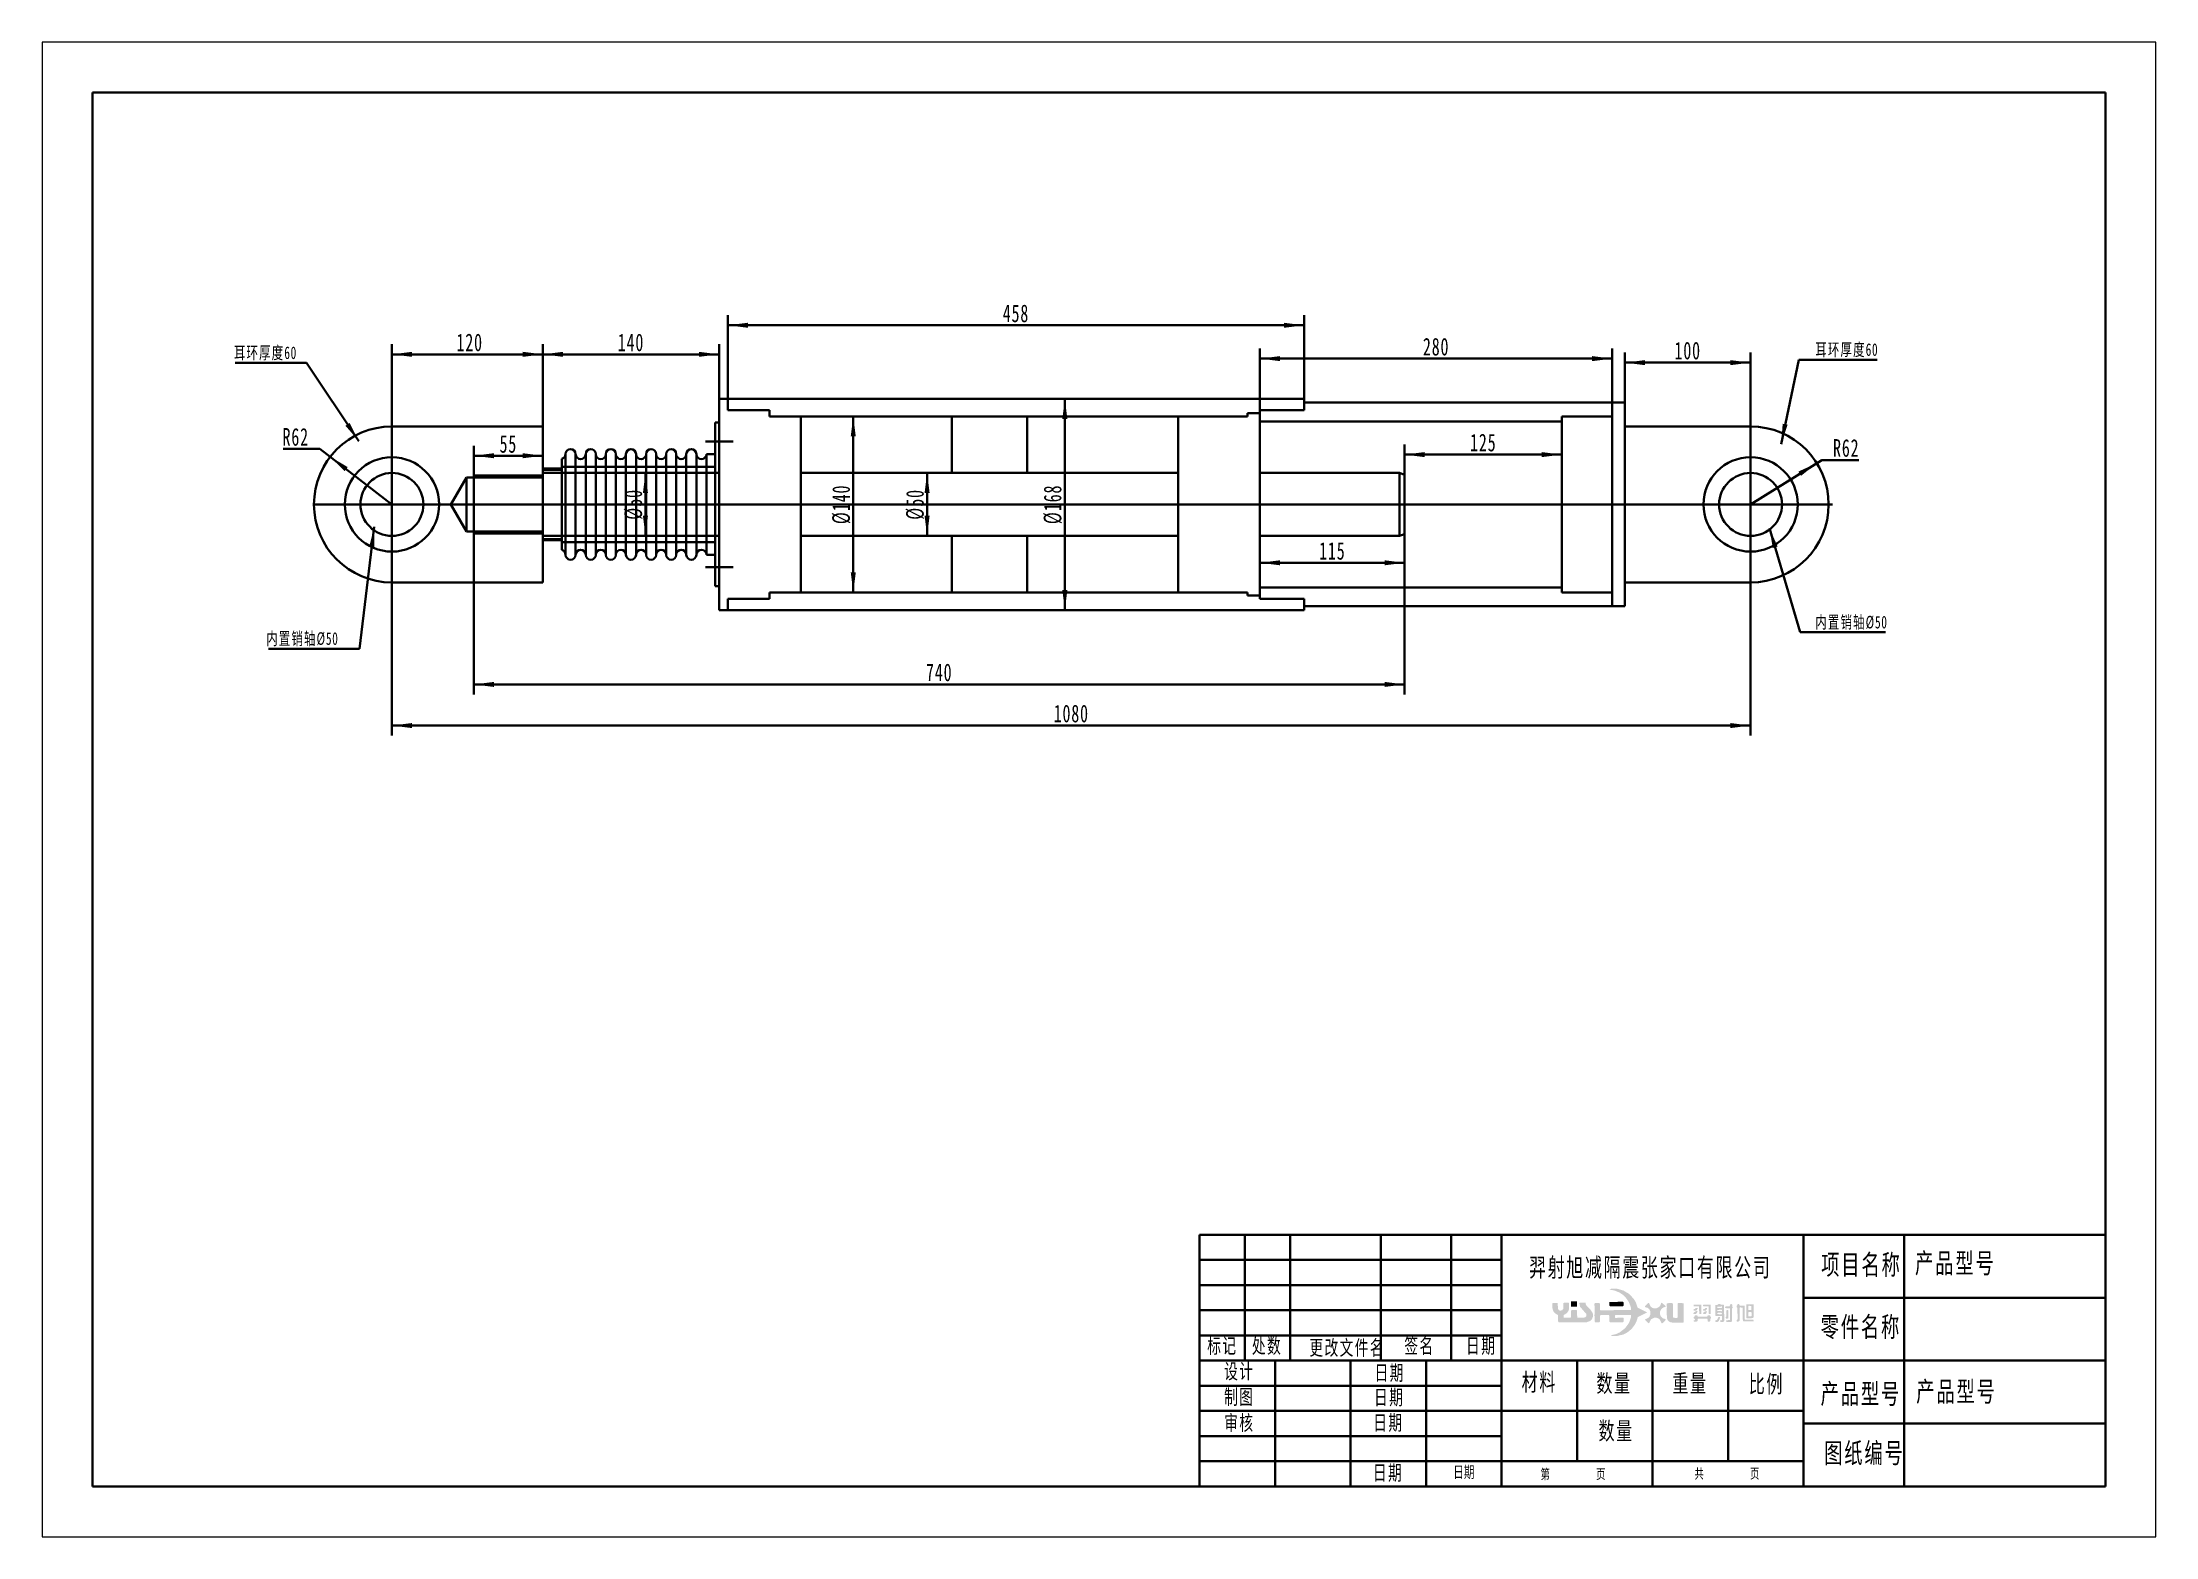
# Model space of a CAD drawing. Header units: millimetres. Extents: x -278 to 1402, y -821 to 367.
import ezdxf
from ezdxf.enums import TextEntityAlignment as Align

# ---------------------------------------------------------------- set-up
doc = ezdxf.new("R2010")
doc.units = ezdxf.units.MM
doc.layers.get('0').update_dxf_attribs({"lineweight": 35})
doc.layers.add('粗实线层', color=7, linetype='Continuous', lineweight=35)
doc.layers.add('细实线层', color=7, linetype='Continuous', lineweight=18)
doc.styles.add('UserTxtStyle4', font='', dxfattribs={"width": 0.667})
doc.styles.add('机械', font='', dxfattribs={"width": 0.667})
doc.styles.add('标准', font='', dxfattribs={"width": 0.667})
doc.styles.get('UserTxtStyle4').set_extended_font_data('宋体')
doc.styles.get('机械').set_extended_font_data('宋体')
doc.styles.get('标准').set_extended_font_data('宋体')
doc.dimstyles.new('标准', dxfattribs={"dimscale": 4, "dimtxt": 3.5, "dimasz": 4, "dimexe": 2, "dimexo": 0, "dimtad": 1, "dimdsep": 46, "dimtxsty": '标准', "dimblk": '_CAXARROW', "dimcen": 0, "dimdle": 8, "dimazin": 2, "dimtfac": 0.707107, "dimtdec": 3, "dimtmove": 2, "dimatfit": 3, "dimfxl": 1, "dimfrac": 2, "dimtolj": 1, "dimarcsym": 1})

# ---------------------------------------------------------------- blocks, each defined once
blk = doc.blocks.new('$CAXA_FRAME_13B17AC1$')
at = {"layer": '粗实线层'}
for p, q in [((-200, 138.5), (-200, -138.5)), ((200, 138.5), (-200, 138.5)), ((200, -138.5), (200, 138.5)), ((-200, -138.5), (200, -138.5))]:
    blk.add_line(p, q, dxfattribs=at)
at = {"layer": '细实线层'}
for p, q in [((210, 148.5), (-210, 148.5)), ((-210, 148.5), (-210, -148.5)), ((210, -148.5), (210, 148.5)), ((-210, -148.5), (210, -148.5))]:
    blk.add_line(p, q, dxfattribs=at)
blk = doc.blocks.new('*X4')
at = {"layer": '粗实线层', "linetype": 'Continuous'}
for points in [[(0, 119.3), (16, 117.3), (16, 121.3)], [(120, 119.3), (104, 117.3), (104, 121.3)]]:
    blk.add_hatch(color=0, dxfattribs=at).paths.add_polyline_path(points, flags=0)
at = {"layer": '粗实线层', "color": 0, "linetype": 'Continuous'}
for p, q in [((0, 72), (0, 127.3)), ((120, 119.3), (0, 119.3)), ((120, 62), (120, 127.3))]:
    blk.add_line(p, q, dxfattribs=at)
at = {"layer": '粗实线层', "color": 0, "insert": (61.8, 128.7), "char_height": 14, "width": 38.354, "attachment_point": 5, "line_spacing_factor": 1.15057, "style": '标准'}
blk.add_mtext('\\T1.1;120', dxfattribs=at)
blk = doc.blocks.new('_CAXARROW')
blk.add_hatch(color=0).paths.add_polyline_path([(0, 0), (-1, 0.125), (-1, -0.125)], flags=0)
blk = doc.blocks.new('*X5')
at = {"layer": '粗实线层', "linetype": 'Continuous'}
blk.add_hatch(color=0, dxfattribs=at).paths.add_polyline_path([(44.2, -62.1), (33.6, -49.9), (36.9, -47.7)], flags=0)
at = {"layer": '粗实线层', "color": 0}
for p, q in [((2.7, 0), (0, 0)), ((0, 0), (0, 0)), ((0, 0), (-54.1, 0))]:
    blk.add_line(p, q, dxfattribs=at)
at = {"layer": '粗实线层', "color": 0, "linetype": 'Continuous'}
blk.add_line((44.2, -62.1), (2.7, 0), dxfattribs=at)
at = {"layer": '粗实线层', "color": 0, "insert": (-5, 2), "char_height": 10, "width": 98.299, "attachment_point": 9, "line_spacing_factor": 1.15057, "style": '标准'}
blk.add_mtext('\\T1.1;耳环厚度60', dxfattribs=at)
blk = doc.blocks.new('*X6')
at = {"layer": '粗实线层', "linetype": 'Continuous'}
blk.add_hatch(color=0, dxfattribs=at).paths.add_polyline_path([(23.4, 96.9), (23.5, 80.8), (19.5, 81.3)], flags=0)
at = {"layer": '粗实线层', "color": 0, "linetype": 'Continuous'}
blk.add_line((23.4, 96.9), (11.6, 0), dxfattribs=at)
at = {"layer": '粗实线层', "color": 0}
for p, q in [((0, 0), (-60.7, 0)), ((11.6, 0), (0, 0)), ((0, 0), (0, 0))]:
    blk.add_line(p, q, dxfattribs=at)
at = {"layer": '粗实线层', "color": 0, "insert": (-5, 2), "char_height": 10, "width": 111.475, "attachment_point": 9, "line_spacing_factor": 1.15057, "style": '标准'}
blk.add_mtext('\\T1.1;内置销轴%%C50', dxfattribs=at)
blk = doc.blocks.new('*X7')
at = {"layer": '粗实线层', "linetype": 'Continuous'}
blk.add_hatch(color=0, dxfattribs=at).paths.add_polyline_path([(-22.2, -67), (-20.9, -50.9), (-17, -51.7)], flags=0)
at = {"layer": '粗实线层', "color": 0, "linetype": 'Continuous'}
blk.add_line((-22.2, -67), (-8.2, 0), dxfattribs=at)
at = {"layer": '粗实线层', "color": 0}
for p, q in [((-8.2, 0), (0, 0)), ((0, 0), (54.1, 0)), ((0, 0), (0, 0))]:
    blk.add_line(p, q, dxfattribs=at)
at = {"layer": '粗实线层', "color": 0, "insert": (5, 2), "char_height": 10, "width": 98.299, "attachment_point": 7, "line_spacing_factor": 1.15057, "style": '标准'}
blk.add_mtext('\\T1.1;耳环厚度60', dxfattribs=at)
blk = doc.blocks.new('*X8')
at = {"layer": '粗实线层', "linetype": 'Continuous'}
blk.add_hatch(color=0, dxfattribs=at).paths.add_polyline_path([(-31.4, 82.9), (-25, 68.2), (-28.8, 67)], flags=0)
at = {"layer": '粗实线层', "color": 0, "linetype": 'Continuous'}
blk.add_line((-31.4, 82.9), (-6.9, 0), dxfattribs=at)
at = {"layer": '粗实线层', "color": 0}
for p, q in [((-6.9, 0), (0, 0)), ((0, 0), (60.7, 0)), ((0, 0), (0, 0))]:
    blk.add_line(p, q, dxfattribs=at)
at = {"layer": '粗实线层', "color": 0, "insert": (5, 2), "char_height": 10, "width": 111.475, "attachment_point": 7, "line_spacing_factor": 1.15057, "style": '标准'}
blk.add_mtext('\\T1.1;内置销轴%%C50', dxfattribs=at)
blk = doc.blocks.new('*X9')
at = {"layer": '粗实线层', "linetype": 'Continuous'}
for points in [[(690, 115.9), (706, 113.9), (706, 117.9)], [(970, 115.9), (954, 113.9), (954, 117.9)]]:
    blk.add_hatch(color=0, dxfattribs=at).paths.add_polyline_path(points, flags=0)
at = {"layer": '粗实线层', "color": 0, "linetype": 'Continuous'}
for p, q in [((690, 66), (690, 123.9)), ((970, 81), (970, 123.9)), ((970, 115.9), (690, 115.9))]:
    blk.add_line(p, q, dxfattribs=at)
at = {"layer": '粗实线层', "color": 0, "insert": (830, 125.3), "char_height": 14, "width": 40.023, "attachment_point": 5, "line_spacing_factor": 1.15057, "style": '标准'}
blk.add_mtext('\\T1.1;280', dxfattribs=at)
blk = doc.blocks.new('*X10')
at = {"layer": '粗实线层', "linetype": 'Continuous'}
for points in [[(366.7, 70), (368.7, 54), (364.7, 54)], [(366.7, -70), (368.7, -54), (364.7, -54)]]:
    blk.add_hatch(color=0, dxfattribs=at).paths.add_polyline_path(points, flags=0)
at = {"layer": '粗实线层', "color": 0, "linetype": 'Continuous'}
for p, q in [((344.5, 70), (374.7, 70)), ((366.7, 70), (366.7, -70)), ((342.1, -70), (374.7, -70))]:
    blk.add_line(p, q, dxfattribs=at)
at = {"layer": '粗实线层', "color": 0, "insert": (357.3, 0), "char_height": 14, "width": 59.095, "attachment_point": 5, "rotation": 90, "line_spacing_factor": 1.15057, "style": '标准'}
blk.add_mtext('\\T1.1;%%C140', dxfattribs=at)
blk = doc.blocks.new('*X11')
at = {"layer": '粗实线层', "linetype": 'Continuous'}
for points in [[(690, -46.4), (706, -44.4), (706, -48.4)], [(805, -46.4), (789, -44.4), (789, -48.4)]]:
    blk.add_hatch(color=0, dxfattribs=at).paths.add_polyline_path(points, flags=0)
at = {"layer": '粗实线层', "color": 0, "linetype": 'Continuous'}
for p, q in [((690, -30), (690, -54.4)), ((805, -23.5), (805, -54.4)), ((690, -46.4), (805, -46.4))]:
    blk.add_line(p, q, dxfattribs=at)
at = {"layer": '粗实线层', "color": 0, "insert": (747.5, -37), "char_height": 14, "width": 38.041, "attachment_point": 5, "line_spacing_factor": 1.15057, "style": '标准'}
blk.add_mtext('\\T1.1;115', dxfattribs=at)
blk = doc.blocks.new('*X12')
at = {"layer": '粗实线层', "linetype": 'Continuous'}
for points in [[(0, -175.8), (16, -173.8), (16, -177.8)], [(1080, -175.8), (1064, -173.8), (1064, -177.8)]]:
    blk.add_hatch(color=0, dxfattribs=at).paths.add_polyline_path(points, flags=0)
at = {"layer": '粗实线层', "color": 0, "linetype": 'Continuous'}
for p, q in [((0, -75), (0, -183.8)), ((1080, -83), (1080, -183.8)), ((0, -175.8), (1080, -175.8))]:
    blk.add_line(p, q, dxfattribs=at)
at = {"layer": '粗实线层', "color": 0, "insert": (540, -166.3), "char_height": 14, "width": 53.044, "attachment_point": 5, "line_spacing_factor": 1.15057, "style": '标准'}
blk.add_mtext('\\T1.1;1080', dxfattribs=at)
blk = doc.blocks.new('*X13')
at = {"layer": '粗实线层', "linetype": 'Continuous'}
for points in [[(65, 38.7), (81, 40.7), (81, 36.7)], [(120, 38.7), (104, 40.7), (104, 36.7)]]:
    blk.add_hatch(color=0, dxfattribs=at).paths.add_polyline_path(points, flags=0)
at = {"layer": '粗实线层', "color": 0, "linetype": 'Continuous'}
for p, q in [((65, 23), (65, 46.7)), ((65, 38.7), (120, 38.7)), ((120, 9), (120, 46.7))]:
    blk.add_line(p, q, dxfattribs=at)
at = {"layer": '粗实线层', "color": 0, "insert": (92.5, 48), "char_height": 14, "width": 28, "attachment_point": 5, "line_spacing_factor": 1.15057, "style": '标准'}
blk.add_mtext('\\T1.1;55', dxfattribs=at)
blk = doc.blocks.new('*X14')
at = {"layer": '粗实线层', "linetype": 'Continuous'}
for points in [[(534.9, 84), (536.9, 68), (532.9, 68)], [(534.9, -84), (536.9, -68), (532.9, -68)]]:
    blk.add_hatch(color=0, dxfattribs=at).paths.add_polyline_path(points, flags=0)
at = {"layer": '粗实线层', "color": 0, "linetype": 'Continuous'}
for p, q in [((540.9, 84), (526.9, 84)), ((534.9, 84), (534.9, -84)), ((530.9, -84), (542.9, -84))]:
    blk.add_line(p, q, dxfattribs=at)
at = {"layer": '粗实线层', "color": 0, "insert": (525.4, 0), "char_height": 14, "width": 58.887, "attachment_point": 5, "rotation": 90, "line_spacing_factor": 1.15057, "style": '标准'}
blk.add_mtext('\\T1.1;%%C168', dxfattribs=at)
blk = doc.blocks.new('*X15')
at = {"layer": '粗实线层', "linetype": 'Continuous'}
for points in [[(120, 119.3), (136, 121.3), (136, 117.3)], [(260, 119.3), (244, 121.3), (244, 117.3)]]:
    blk.add_hatch(color=0, dxfattribs=at).paths.add_polyline_path(points, flags=0)
at = {"layer": '粗实线层', "color": 0, "linetype": 'Continuous'}
for p, q in [((120, 62), (120, 127.3)), ((120, 119.3), (260, 119.3)), ((260, 84), (260, 127.3))]:
    blk.add_line(p, q, dxfattribs=at)
at = {"layer": '粗实线层', "color": 0, "insert": (190, 128.7), "char_height": 14, "width": 38.354, "attachment_point": 5, "line_spacing_factor": 1.15057, "style": '标准'}
blk.add_mtext('\\T1.1;140', dxfattribs=at)
blk = doc.blocks.new('*X16')
at = {"layer": '粗实线层', "linetype": 'Continuous'}
for points in [[(267, 142.4), (283, 144.4), (283, 140.4)], [(725, 142.4), (709, 144.4), (709, 140.4)]]:
    blk.add_hatch(color=0, dxfattribs=at).paths.add_polyline_path(points, flags=0)
at = {"layer": '粗实线层', "color": 0, "linetype": 'Continuous'}
for p, q in [((267, 84), (267, 150.4)), ((267, 142.4), (725, 142.4)), ((725, 84), (725, 150.4))]:
    blk.add_line(p, q, dxfattribs=at)
at = {"layer": '粗实线层', "color": 0, "insert": (496, 151.8), "char_height": 14, "width": 40.232, "attachment_point": 5, "line_spacing_factor": 1.15057, "style": '标准'}
blk.add_mtext('\\T1.1;458', dxfattribs=at)
blk = doc.blocks.new('*X17')
at = {"layer": '粗实线层', "linetype": 'Continuous'}
for points in [[(805, 39.6), (821, 41.6), (821, 37.6)], [(930, 39.6), (914, 41.6), (914, 37.6)]]:
    blk.add_hatch(color=0, dxfattribs=at).paths.add_polyline_path(points, flags=0)
at = {"layer": '粗实线层', "color": 0, "linetype": 'Continuous'}
for p, q in [((805, 16.9), (805, 47.6)), ((805, 39.6), (930, 39.6)), ((930, 7.2), (930, 47.6))]:
    blk.add_line(p, q, dxfattribs=at)
at = {"layer": '粗实线层', "color": 0, "insert": (867.5, 49.1), "char_height": 14, "width": 38.041, "attachment_point": 5, "line_spacing_factor": 1.15057, "style": '标准'}
blk.add_mtext('\\T1.1;125', dxfattribs=at)
blk = doc.blocks.new('*X18')
at = {"layer": '粗实线层', "linetype": 'Continuous'}
for points in [[(65, -143.1), (81, -141.1), (81, -145.1)], [(805, -143.1), (789, -141.1), (789, -145.1)]]:
    blk.add_hatch(color=0, dxfattribs=at).paths.add_polyline_path(points, flags=0)
at = {"layer": '粗实线层', "color": 0, "linetype": 'Continuous'}
for p, q in [((65, -23), (65, -151.1)), ((805, -23.5), (805, -151.1)), ((65, -143.1), (805, -143.1))]:
    blk.add_line(p, q, dxfattribs=at)
at = {"layer": '粗实线层', "color": 0, "insert": (435, -133.6), "char_height": 14, "width": 39.71, "attachment_point": 5, "line_spacing_factor": 1.15057, "style": '标准'}
blk.add_mtext('\\T1.1;740', dxfattribs=at)
blk = doc.blocks.new('*X19')
at = {"layer": '粗实线层', "linetype": 'Continuous'}
for points in [[(980, 112.7), (996, 110.7), (996, 114.7)], [(1080, 112.7), (1064, 110.7), (1064, 114.7)]]:
    blk.add_hatch(color=0, dxfattribs=at).paths.add_polyline_path(points, flags=0)
at = {"layer": '粗实线层', "color": 0, "linetype": 'Continuous'}
for p, q in [((980, 0), (980, 120.7)), ((1080, 0), (1080, 120.7)), ((1080, 112.7), (980, 112.7))]:
    blk.add_line(p, q, dxfattribs=at)
at = {"layer": '粗实线层', "color": 0, "insert": (1030, 122.2), "char_height": 14, "width": 38.354, "attachment_point": 5, "line_spacing_factor": 1.15057, "style": '标准'}
blk.add_mtext('\\T1.1;100', dxfattribs=at)
blk = doc.blocks.new('*X20')
at = {"layer": '粗实线层', "linetype": 'Continuous'}
for points in [[(201.5, 25), (203.5, 9), (199.5, 9)], [(201.5, -25), (203.5, -9), (199.5, -9)]]:
    blk.add_hatch(color=0, dxfattribs=at).paths.add_polyline_path(points, flags=0)
at = {"layer": '粗实线层', "color": 0, "linetype": 'Continuous'}
for p, q in [((218.7, 25), (193.5, 25)), ((201.5, 25), (201.5, -25)), ((178, -25), (209.5, -25))]:
    blk.add_line(p, q, dxfattribs=at)
at = {"layer": '粗实线层', "color": 0, "insert": (192.1, 0), "char_height": 14, "width": 44.405, "attachment_point": 5, "rotation": 90, "line_spacing_factor": 1.15057, "style": '标准'}
blk.add_mtext('\\T1.1;%%C50', dxfattribs=at)
blk = doc.blocks.new('*X21')
at = {"layer": '粗实线层', "linetype": 'Continuous'}
blk.add_hatch(color=0, dxfattribs=at).paths.add_polyline_path([(1132.6, 32.8), (1120.1, 22.7), (1118, 26.1)], flags=0)
at = {"layer": '粗实线层', "color": 0, "linetype": 'Continuous'}
for q in [(1080, 0), (1166.1, 35.3)]:
    blk.add_line((1136.6, 35.3), q, dxfattribs=at)
at = {"layer": '粗实线层', "color": 0, "linetype": 'Continuous', "insert": (1156, 44.8), "char_height": 14, "width": 40.232, "attachment_point": 5, "line_spacing_factor": 1.15057, "style": '标准'}
blk.add_mtext('\\T1.1;R62', dxfattribs=at)
blk = doc.blocks.new('*X22')
at = {"layer": '粗实线层', "linetype": 'Continuous'}
blk.add_hatch(color=0, dxfattribs=at).paths.add_polyline_path([(-49.1, 37.9), (-35.2, 29.7), (-37.6, 26.5)], flags=0)
at = {"layer": '粗实线层', "color": 0, "linetype": 'Continuous'}
for q in [(-86.6, 44.2), (0, 0)]:
    blk.add_line((-57.2, 44.2), q, dxfattribs=at)
at = {"layer": '粗实线层', "color": 0, "linetype": 'Continuous', "insert": (-76.5, 53.6), "char_height": 14, "width": 40.232, "attachment_point": 5, "line_spacing_factor": 1.15057, "style": '标准'}
blk.add_mtext('\\T1.1;R62', dxfattribs=at)
blk = doc.blocks.new('*X23')
at = {"layer": '粗实线层', "linetype": 'Continuous'}
for points in [[(425.4, 25), (427.4, 9), (423.4, 9)], [(425.4, -25), (427.4, -9), (423.4, -9)]]:
    blk.add_hatch(color=0, dxfattribs=at).paths.add_polyline_path(points, flags=0)
at = {"layer": '粗实线层', "color": 0, "linetype": 'Continuous'}
for p, q in [((445, 25), (417.4, 25)), ((425.4, 25), (425.4, -25)), ((445, -25), (417.4, -25))]:
    blk.add_line(p, q, dxfattribs=at)
at = {"layer": '粗实线层', "color": 0, "insert": (416, 0), "char_height": 14, "width": 44.405, "attachment_point": 5, "rotation": 90, "line_spacing_factor": 1.15057, "style": '标准'}
blk.add_mtext('\\T1.1;%%C50', dxfattribs=at)

msp = doc.modelspace()

# ---------------------------------------------------------------- hatches: boundary and pattern name
at = {"layer": '粗实线层', "linetype": 'Continuous'}
for points in [[(952.794, -640.315), (949.386, -636.717), (949.007, -635.96), (949.007, -634.824), (948.628, -634.445), (944.463, -634.445), (943.894, -635.013), (944.463, -637.854), (949.386, -643.534), (949.575, -645.238), (948.818, -645.996), (947.871, -646.374), (942.19, -646.374), (942.001, -640.883), (941.622, -640.504), (937.646, -640.504), (937.267, -640.883), (937.267, -645.996), (936.889, -646.374), (931.397, -646.374), (931.397, -644.481), (934.048, -642.777), (935.374, -640.694), (935.752, -638.99), (935.752, -635.013), (935.184, -634.445), (932.344, -634.445), (931.208, -634.824), (931.019, -639.558), (930.072, -640.694), (928.368, -640.883), (927.232, -640.126), (926.853, -639.179), (926.664, -634.824), (922.687, -634.824), (922.498, -635.013), (922.498, -638.8), (922.877, -640.504), (923.634, -642.019), (925.528, -643.723), (926.853, -644.291), (926.853, -648.268), (927.042, -649.593), (927.61, -650.161), (949.575, -650.161), (952.605, -649.025), (953.741, -647.889), (954.687, -645.806), (954.687, -643.723), (954.309, -642.587)], [(941.924, -633.626), (937.344, -633.626), (937.344, -637.836), (941.924, -637.836)], [(984.846, -644.386), (984.846, -646.28), (983.899, -649.309), (982.952, -651.203), (980.302, -654.8), (975.946, -658.209), (972.538, -659.723), (969.509, -660.291), (969.13, -660.67), (970.077, -661.049), (973.674, -661.049), (978.597, -659.913), (981.059, -658.777), (983.331, -657.262), (985.793, -654.99), (988.065, -651.96), (989.39, -649.309), (990.337, -646.09), (997.722, -642.303), (990.223, -638.554), (988.822, -634.351), (987.118, -631.51), (983.331, -627.534), (978.787, -624.883), (974.053, -623.558), (969.13, -623.558), (968.183, -623.747), (967.804, -624.126), (971.781, -624.883), (975.568, -626.398), (978.408, -628.291), (981.059, -630.942), (983.142, -633.972), (984.657, -637.759), (985.035, -639.463), (985.035, -640.031), (984.657, -640.41), (960.609, -640.599), (960.231, -640.031), (960.231, -635.297), (959.852, -634.919), (956.254, -634.919), (955.875, -635.297), (956.065, -643.818), (955.875, -644.007), (956.065, -649.499), (956.444, -650.067), (958.526, -650.256), (959.852, -650.067), (960.231, -649.688), (960.231, -644.954), (960.799, -644.386), (967.236, -644.386), (967.804, -645.143), (967.804, -649.688), (968.183, -650.067), (974.432, -650.256), (978.597, -650.067), (978.976, -649.688), (978.976, -646.848), (978.597, -646.469), (972.538, -646.658), (972.16, -646.28), (972.16, -644.765), (972.728, -644.386)], [(978.601, -637.414), (978.98, -637.035), (978.98, -634.195), (978.601, -633.816), (967.808, -634.006), (967.619, -634.195), (967.619, -636.657), (968.187, -637.414)]]:
    msp.add_hatch(color=138, dxfattribs=at).paths.add_polyline_path(points, flags=0)
h = msp.add_hatch(color=1, dxfattribs=at)
h.paths.add_polyline_path([(1013.466, -638.597), (1013.277, -638.787), (1013.466, -646.929), (1014.223, -648.633), (1015.738, -649.958), (1018.389, -650.526), (1025.963, -650.526), (1026.91, -650.148), (1026.72, -635), (1022.365, -634.81), (1021.987, -635.189), (1021.987, -646.361), (1021.419, -646.739), (1018.957, -646.55), (1018.389, -646.171), (1018.2, -635.378), (1017.442, -634.81), (1013.655, -635), (1013.277, -635.378)], flags=0)
h.paths.add_polyline_path([(996.235, -647.875), (996.046, -648.065), (998.507, -650.716), (999.265, -650.905), (1000.59, -648.254), (1001.348, -647.497), (1003.241, -646.55), (1005.324, -646.55), (1007.028, -647.307), (1007.975, -648.254), (1009.3, -651.094), (1009.679, -651.094), (1011.951, -649.012), (1012.519, -647.875), (1012.141, -647.497), (1010.436, -647.118), (1008.732, -645.603), (1007.975, -643.899), (1007.975, -641.816), (1008.922, -639.733), (1010.626, -638.408), (1012.519, -637.84), (1011.951, -636.704), (1009.111, -634.432), (1008.732, -635), (1008.543, -636.325), (1007.217, -638.029), (1004.945, -639.165), (1003.43, -639.165), (1001.726, -638.597), (1000.401, -637.461), (999.265, -634.81), (998.318, -635), (996.046, -637.461), (996.235, -638.219), (998.129, -638.597), (999.454, -639.733), (1000.401, -641.816), (1000.401, -643.71), (999.644, -645.603), (998.886, -646.55)], flags=0)
h = msp.add_hatch(color=138, dxfattribs=at)
h.paths.add_polyline_path([(1078.195, -640.41), (1078.195, -637.38), (1078.574, -637.001), (1080.657, -637.191), (1080.657, -640.41)], flags=0)
h.paths.add_polyline_path([(1078.195, -645.333), (1078.195, -642.303), (1078.574, -641.925), (1080.467, -641.925), (1080.846, -642.871), (1080.846, -644.954), (1080.467, -645.522)], flags=0)
h.paths.add_polyline_path([(1076.68, -635.865), (1076.491, -636.055), (1076.491, -646.658), (1077.059, -647.037), (1081.603, -646.848), (1082.361, -646.09), (1082.361, -635.865)], flags=0)
h.paths.add_polyline_path([(1069.106, -648.362), (1068.917, -648.552), (1068.917, -649.309), (1069.485, -649.688), (1070.432, -649.499), (1071.189, -648.741), (1071.189, -638.706), (1071.757, -638.327), (1073.651, -638.516), (1073.84, -648.93), (1074.408, -649.499), (1082.171, -649.499), (1082.55, -649.12), (1082.171, -648.173), (1075.733, -648.173), (1075.355, -647.794), (1075.355, -637.191), (1074.787, -636.812), (1071.378, -636.812), (1070.81, -635.676), (1069.864, -635.676), (1068.917, -637.191), (1068.917, -638.138), (1069.485, -638.516), (1069.674, -647.605)], flags=0)
h.paths.add_polyline_path([(1060.207, -646.09), (1060.017, -646.469), (1060.586, -647.226), (1061.722, -647.226), (1062.29, -646.848), (1062.29, -640.788), (1061.911, -640.41), (1060.775, -640.599), (1060.775, -645.333)], flags=0)
h.paths.add_polyline_path([(1059.828, -637.759), (1059.639, -637.948), (1059.639, -638.327), (1060.207, -638.895), (1063.615, -639.084), (1063.615, -648.362), (1060.775, -648.552), (1060.396, -649.309), (1060.964, -649.877), (1064.562, -649.877), (1065.319, -649.309), (1065.319, -639.084), (1065.698, -638.706), (1065.319, -636.055), (1064.941, -635.676), (1063.615, -635.865), (1063.426, -637.38), (1061.343, -637.38)], flags=0)
h.paths.add_polyline_path([(1053.58, -638.706), (1053.58, -637.759), (1057.177, -637.57), (1057.177, -638.516), (1056.609, -638.895)], flags=0)
h.paths.add_polyline_path([(1053.58, -641.167), (1053.58, -640.41), (1056.609, -640.031), (1057.367, -640.599), (1056.988, -641.356)], flags=0)
h.paths.add_polyline_path([(1053.58, -643.629), (1053.58, -642.871), (1054.337, -642.493), (1056.609, -642.493), (1057.367, -643.061), (1056.799, -643.818)], flags=0)
h.paths.add_polyline_path([(1052.065, -636.433), (1051.875, -636.623), (1051.875, -644.765), (1052.254, -645.143), (1057.177, -645.143), (1057.367, -647.984), (1056.988, -648.552), (1056.041, -648.552), (1055.662, -649.12), (1056.231, -649.877), (1058.313, -649.877), (1059.071, -649.12), (1058.881, -636.623), (1058.503, -636.244), (1056.231, -636.244), (1055.852, -635.676), (1054.337, -635.676), (1053.769, -636.244)], flags=0)
h.paths.add_polyline_path([(1052.065, -648.741), (1051.875, -648.93), (1051.875, -649.499), (1052.254, -649.877), (1053.769, -649.877), (1054.716, -649.12), (1055.662, -646.848), (1055.662, -645.901), (1054.526, -645.901), (1053.39, -648.173)], flags=0)
h.paths.add_polyline_path([(1042.408, -642.493), (1042.219, -642.682), (1042.408, -643.629), (1043.923, -643.629), (1044.491, -643.25), (1045.438, -641.546), (1043.923, -641.356)], flags=0)
h.paths.add_polyline_path([(1042.219, -636.623), (1042.029, -637.001), (1042.408, -637.38), (1046.574, -637.57), (1046.574, -643.061), (1046.952, -643.629), (1048.278, -643.439), (1048.278, -636.055), (1042.408, -636.012)], flags=0)
h.paths.add_polyline_path([(1042.219, -640.22), (1042.029, -640.41), (1042.408, -640.788), (1044.491, -640.788), (1045.438, -639.274), (1045.248, -638.706), (1044.302, -638.706), (1043.355, -639.652), (1042.408, -639.652)], flags=0)
h.paths.add_polyline_path([(1034.834, -636.055), (1034.645, -636.244), (1034.645, -637.191), (1035.023, -637.57), (1039, -637.57), (1039.189, -643.439), (1040.515, -643.629), (1040.893, -643.25), (1040.704, -636.055)], flags=0)
h.paths.add_polyline_path([(1034.834, -639.652), (1034.645, -639.842), (1034.834, -640.788), (1036.917, -640.788), (1037.864, -639.463), (1037.864, -638.706), (1036.728, -638.706), (1035.591, -639.652)], flags=0)
h.paths.add_polyline_path([(1034.834, -648.741), (1034.645, -648.93), (1034.645, -649.309), (1035.213, -649.688), (1037.485, -649.499), (1037.864, -649.12), (1037.864, -647.605), (1038.432, -647.226), (1045.438, -647.226), (1045.816, -647.794), (1045.816, -649.309), (1046.384, -649.688), (1047.331, -649.688), (1047.899, -649.12), (1047.899, -647.605), (1048.467, -647.037), (1048.467, -645.901), (1047.899, -645.522), (1047.899, -644.954), (1047.52, -644.575), (1046.006, -644.575), (1045.438, -645.712), (1038.053, -645.712), (1037.485, -644.575), (1036.16, -644.575), (1035.591, -644.954), (1035.591, -645.522), (1034.645, -646.09), (1034.645, -647.037), (1035.402, -647.226), (1035.781, -647.794), (1035.402, -648.552)], flags=0)
h.paths.add_polyline_path([(1034.645, -642.682), (1034.455, -643.061), (1034.834, -643.629), (1036.538, -643.629), (1037.864, -641.925), (1037.674, -641.167), (1036.349, -641.356)], flags=0)

# ---------------------------------------------------------------- linework, layer by layer
at = {"layer": '粗实线层'}
for p, q in [((0, -75), (0, 75)), ((260, 84), (725, 84)), ((260, 84), (260, -84)), ((267, 84), (267, 75)), ((300, 75), (267, 75)), ((300, 75), (300, 70)), ((300, 70), (680, 70)), ((325, 70), (325, -70)), ((445, 70), (445, 25)), ((505, 70), (505, 25)), ((625, 70), (625, -70)), ((690, 72.5), (680, 72.5)), ((680, 72.5), (680, 70)), ((690, -75), (690, 75)), ((690, 75), (725, 75)), ((725, 75), (725, 84)), ((725, 81), (980, 81)), ((930, 70), (930, -70)), ((930, 70), (970, 70)), ((970, 81), (970, -81)), ((980, 81), (980, -81)), ((1080, -83), (1080, 83)), ((0, 62), (120, 62)), ((120, 62), (120, -62)), ((690, 66), (930, 66)), ((1080, 62), (980, 62)), ((249.167, 50), (271.261, 50)), ((59.135, 21.5), (46.722, 0)), ((120, 21.5), (59.135, 21.5)), ((59.135, 21.5), (59.135, -21.5)), ((120, 23), (65, 23)), ((65, 23), (65, -23)), ((120, 25), (260, 25)), ((257, 30), (135, 30)), ((325, 25), (625, 25)), ((690, 25), (801, 25)), ((801, 25), (805, 23.544)), ((801, 25), (801, -25)), ((805, 23.544), (805, -23.544)), ((992, 0), (1145, 0)), ((-62, 0), (992, 0)), ((59.135, -21.5), (46.722, 0)), ((260, 0), (162, 0)), ((120, -21.5), (59.135, -21.5)), ((120, -23), (65, -23)), ((120, -25), (260, -25)), ((257, -30), (135, -30)), ((325, -25), (625, -25)), ((445, -25), (445, -70)), ((505, -25), (505, -70)), ((690, -25), (801, -25)), ((801, -25), (805, -23.544)), ((249.167, -50), (271.261, -50)), ((0, -62), (120, -62)), ((690, -66), (930, -66)), ((1080, -62), (980, -62)), ((300, -75), (267, -75)), ((267, -84), (267, -75)), ((300, -70), (680, -70)), ((300, -75), (300, -70)), ((680, -72.5), (680, -70)), ((690, -72.5), (680, -72.5)), ((690, -75), (725, -75)), ((725, -75), (725, -84)), ((725, -81), (980, -81)), ((930, -70), (970, -70)), ((260, -84), (725, -84)), ((642.038, -580.621), (1362.038, -580.621)), ((642.038, -780.621), (642.038, -580.621)), ((678.038, -680.621), (678.038, -580.621)), ((714.038, -680.621), (714.038, -580.621)), ((786.038, -680.621), (786.038, -580.621)), ((842.038, -680.621), (842.038, -580.621)), ((882.038, -780.621), (882.038, -580.621)), ((1122.038, -780.621), (1122.038, -580.621)), ((1202.038, -780.621), (1202.038, -580.621)), ((1362.038, -580.621), (1362.038, -780.621)), ((882.038, -600.621), (642.038, -600.621)), ((882.038, -620.621), (642.038, -620.621)), ((1362.038, -630.621), (1122.038, -630.621)), ((882.038, -640.621), (642.038, -640.621)), ((882.038, -660.621), (642.038, -660.621)), ((1122.038, -680.621), (642.038, -680.621)), ((702.038, -780.621), (702.038, -680.621)), ((762.038, -780.621), (762.038, -680.621)), ((822.038, -780.621), (822.038, -680.621)), ((942.038, -760.621), (942.038, -680.621)), ((1002.038, -780.621), (1002.038, -680.621)), ((1062.038, -760.621), (1062.038, -680.621)), ((1362.038, -680.621), (1122.038, -680.621)), ((882.038, -700.621), (642.038, -700.621)), ((1122.038, -720.621), (642.038, -720.621)), ((1362.038, -730.621), (1122.038, -730.621)), ((882.038, -740.621), (642.038, -740.621)), ((642.038, -760.621), (1122.038, -760.621)), ((1362.038, -780.621), (642.038, -780.621))]:
    msp.add_line(p, q, dxfattribs=at)
at = {"layer": '粗实线层', "color": 2}
for p, q in [((260, 65), (257, 65)), ((257, 65), (257, -65)), ((260, -65), (260, 65)), ((135, -36.127), (135, 36.127)), ((138, -40), (138, 40)), ((146, -40), (146, 40)), ((154, -40), (154, 40)), ((162, -40), (162, 40)), ((170, -40), (170, 40)), ((178, -40), (178, 40)), ((186, -40), (186, 40)), ((194, -40), (194, 40)), ((202, -40), (202, 40)), ((210, 40), (210, -40)), ((218, -40), (218, 40)), ((226, 40), (226, -40)), ((234, -40), (234, 40)), ((242, 40), (242, -40)), ((250, 40), (257, 40)), ((250, -40), (250, 40)), ((135, 28.5), (120, 28.5)), ((135, 27.5), (120, 27.5)), ((135, -27.5), (120, -27.5)), ((135, -28.5), (120, -28.5)), ((250, -40), (257, -40)), ((257, -65), (260, -65))]:
    msp.add_line(p, q, dxfattribs=at)
at = {"layer": '粗实线层'}
for centre, radius in [((0, 0), 37.5), ((1080, 0), 37.5), ((0, 0), 25), ((1080, 0), 25)]:
    msp.add_circle(centre, radius, dxfattribs=at)
for centre, start, end in [((0, 0), 90, 270), ((1080, 0), 270, 90)]:
    msp.add_arc(centre, 62, start, end, dxfattribs=at)
at = {"layer": '粗实线层', "color": 2}
for centre, start, end in [((134, 40), 284.477512, 0), ((142, 40), 0, 180), ((150, 40), 180, 360), ((158, 40), 0, 180), ((166, 40), 180, 0), ((174, 40), 0, 180), ((182, 40), 180, 0), ((190, 40), 0, 180), ((198, 40), 180, 0), ((206, 40), 0, 180), ((214, 40), 180, 360), ((222, 40), 0, 180), ((230, 40), 180, 360), ((238, 40), 0, 180), ((246, 40), 180, 360), ((134, -40), 0, 75.522488), ((142, -40), 180, 0), ((150, -40), 0, 180), ((158, -40), 180, 0), ((166, -40), 0, 180), ((174, -40), 180, 0), ((182, -40), 0, 180), ((190, -40), 180, 0), ((198, -40), 0, 180), ((206, -40), 180, 360), ((214, -40), 0, 180), ((222, -40), 180, 0), ((230, -40), 0, 180), ((238, -40), 180, 360), ((246, -40), 0, 180)]:
    msp.add_arc(centre, 4, start, end, dxfattribs=at)

# ---------------------------------------------------------------- block references
at = {"layer": '粗实线层', "xscale": 4, "yscale": 4, "zscale": 4}
msp.add_blockref('$CAXA_FRAME_13B17AC1$', (562.038, -226.621), dxfattribs=at)
at = {"layer": '粗实线层'}
for name, p in [('*X5', (-70.602, 112.492)), ('*X7', (1126.425, 114.996)), ('*X6', (-37.524, -114.743)), ('*X8', (1126.425, -101.683))]:
    msp.add_blockref(name, p, dxfattribs=at)

# ---------------------------------------------------------------- texts
at = {"layer": '粗实线层', "color": 7, "linetype": 'Continuous', "lineweight": 18, "insert": (1000.222, -607.356), "char_height": 14.81522, "width": 325.19019, "attachment_point": 5, "line_spacing_factor": 1.194679, "style": 'UserTxtStyle4'}
msp.add_mtext('\\T1.1;羿射旭减隔震张家口有限公司', dxfattribs=at)
at = {"layer": '粗实线层', "color": 0, "attachment_point": 1, "style": '机械'}
for s, insert, char_height, width in [('\\T1.1;项目名称', (1136.052, -596.303), 16, 73.65002), ('\\T1.1;产品型号', (1210.697, -595.131), 16, 66.41787), ('\\T1.1;零件名称', (1135.62, -645.776), 16, 66.41787), ('\\T1.1;标记', (648.057, -662.799), 12, 60.4765), ('\\T1.1;处数', (683.597, -662.799), 12, 60.4765), ('\\T1.1;更改文件名', (729.288, -664.334), 12, 60.4765), ('\\T1.1;签名', (804.743, -662.799), 12, 60.4765), ('\\T1.1;日期', (853.817, -662.799), 12, 60.4765), ('\\T1.1;设计', (661.497, -683.107), 12, 60.4765), ('\\T1.1;日期', (781.056, -684.311), 12, 60.4765), ('\\T1.1;材料', (898.037, -690.611), 14, 60.4765), ('\\T1.1;制图', (661.497, -703.415), 12, 60.4765), ('\\T1.1;日期', (780.658, -703.725), 12, 60.4765), ('\\T1.1;数量', (957.458, -691.686), 14, 60.4765), ('\\T1.1;重量', (1017.785, -691.686), 14, 60.4765), ('\\T1.1;比例', (1078.57, -692.134), 14, 60.4765), ('\\T1.1;产品型号', (1135.62, -698.935), 16, 66.41787), ('\\T1.1;产品型号', (1211.625, -697.198), 16, 66.41787), ('\\T1.1;审核', (661.576, -724.022), 12, 60.4765), ('\\T1.1;日期', (780.06, -723.925), 12, 60.4765), ('\\T1.1;数量', (959.111, -729.411), 14, 60.4765), ('\\T1.1;图纸编号', (1138.431, -746.062), 16, 67.90679), ('\\T1.1;日期', (779.762, -763.695), 12, 60.4765), ('\\T1.1;第         页', (912.99, -766.815), 8, 158.34308), ('\\T1.1;共         页', (1035.399, -766.392), 8, 158.34308)]:
    msp.add_mtext(s, dxfattribs=dict(at, insert=insert, char_height=char_height, width=width))
at = {"layer": '粗实线层', "color": 0, "style": '机械', "width": 0.667}
msp.add_attdef('日期', text='', height=9.259, dxfattribs=at).set_placement((852.038, -769.194), align=Align.MIDDLE_CENTER)

# ---------------------------------------------------------------- dimensions: what is measured, and where the dimension line sits
at = {"layer": '粗实线层'}
for base, p1, p2, override, picture, middle in [((725, 142.41), (267, 84), (725, 84), {"dimsah": 1, "dimtfill": 1, "dimtzin": 0}, '*X16', (496, 151.832)), ((0, 119.285), (120, 62), (0, 72), {"dimtih": 1, "dimtoh": 1, "dimsah": 1, "dimtfill": 1, "dimtzin": 0}, '*X4', (61.763, 128.746)), ((260, 119.285), (120, 62), (260, 84), {"dimsah": 1, "dimtfill": 1, "dimtzin": 0}, '*X15', (190, 128.746)), ((690, 115.899), (970, 81), (690, 66), {"dimtih": 1, "dimtoh": 1, "dimsah": 1, "dimtfill": 1, "dimtzin": 0}, '*X9', (830, 125.321)), ((980, 112.718), (1080, 0), (980, 0), {"dimsah": 1, "dimtfill": 1, "dimtzin": 0}, '*X19', (1030, 122.179)), ((120, 38.661), (65, 23), (120, 8.991), {"dimsah": 1, "dimtfill": 1, "dimtzin": 0}, '*X13', (92.5, 48.004)), ((930, 39.623), (805, 16.923), (930, 7.171), {"dimsah": 1, "dimtfill": 1, "dimtzin": 0}, '*X17', (867.5, 49.084)), ((805, -143.063), (65, -23), (805, -23.544), {"dimsah": 1, "dimtfill": 1, "dimtzin": 0}, '*X18', (435, -133.641)), ((805, -46.416), (690, -30), (805, -23.544), {"dimsah": 1, "dimtfill": 1, "dimtzin": 0}, '*X11', (747.5, -36.955)), ((1080, -175.807), (0, -75), (1080, -83), {"dimsah": 1, "dimtfill": 1, "dimtzin": 0}, '*X12', (540, -166.346))]:
    dim = msp.add_linear_dim(base=base, p1=p1, p2=p2, dimstyle='标准', override=override, dxfattribs=at)
    dim.commit()
    dim.dimension.update_dxf_attribs({"geometry": picture, "text_midpoint": middle, "dimtype": 160})
for base, p1, p2, picture, middle in [((366.737, -70), (344.526, 70), (342.08, -70), '*X10', (357.276, 0)), ((534.9, -84), (540.924, 84), (530.884, -84), '*X14', (525.439, 0)), ((201.475, -25), (218.694, 25), (178, -25), '*X20', (192.053, 0)), ((425.404, -25), (445, 25), (445, -25), '*X23', (415.982, 0))]:
    dim = msp.add_linear_dim(base=base, p1=p1, p2=p2, angle=270, dimstyle='标准', override={"dimpost": '%%C<>', "dimsah": 1, "dimtfac": 1, "dimtfill": 1, "dimtzin": 0}, dxfattribs=at)
    dim.commit()
    dim.dimension.update_dxf_attribs({"geometry": picture, "text_midpoint": middle, "dimtype": 160})
for center, mpoint, picture, middle in [((0, 0), (-49.065, 37.903), '*X22', (-76.549, 51.198)), ((1080, 0), (1132.596, 32.827), '*X21', (1156.015, 42.385))]:
    dim = msp.add_radius_dim(center=center, mpoint=mpoint, dimstyle='标准', override={"dimtih": 1, "dimtoh": 1, "dimpost": 'R<>', "dimsah": 1, "dimtfill": 1, "dimtzin": 0}, dxfattribs=at)
    dim.commit()
    dim.dimension.update_dxf_attribs({"geometry": picture, "text_midpoint": middle})

doc.saveas('drawing.dxf')
